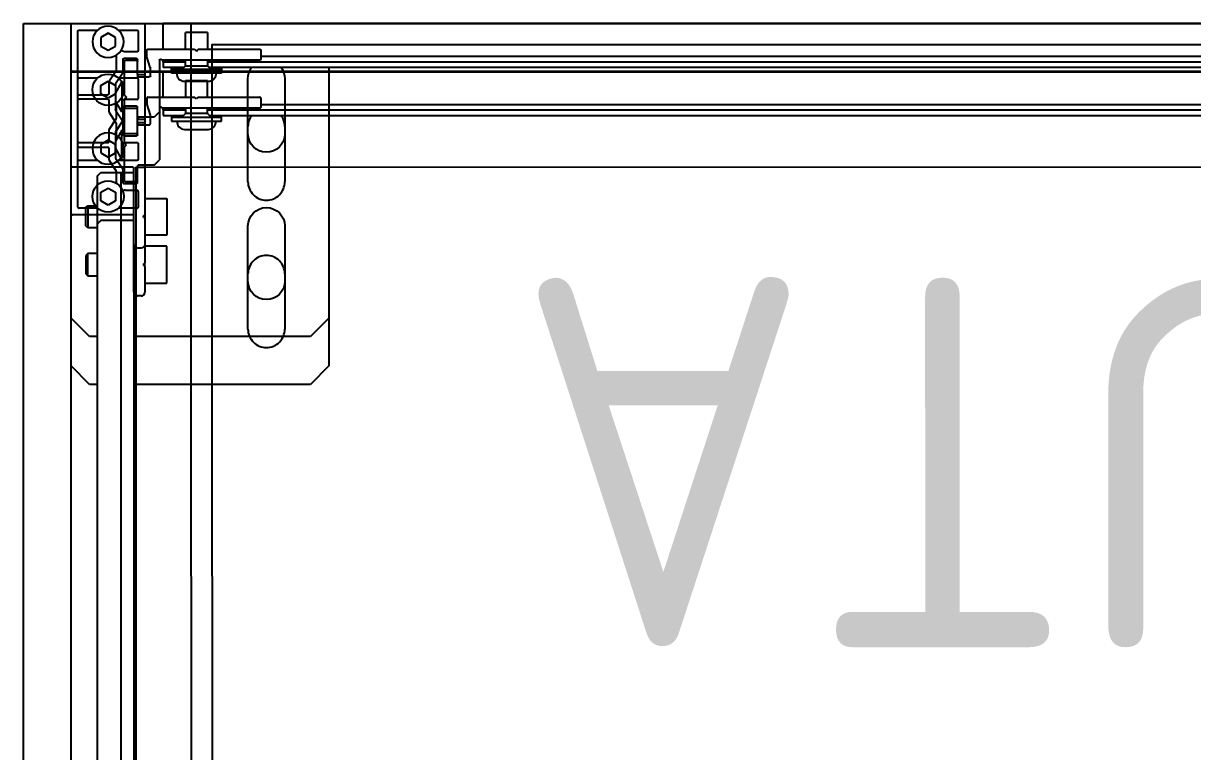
# Model space of a CAD drawing. Header units: centimetres. Extents: x 2648 to 12729, y 1890 to 6224.
# Drawn here: x 8952 to 8983.75, y 3842.63 to 3862.4 of the extents above; entities that cross this region are included whole.
import ezdxf

# ---------------------------------------------------------------- set-up
doc = ezdxf.new("R2010")
doc.units = ezdxf.units.CM
for name, color, linetype in [('B aménagement intérieur', 252, 'Continuous'), ('B Général', 252, 'Continuous'), ('C ANNOTATIONS-prestations', 252, 'Continuous'), ('F REMPLISSAGE-vert clair', 252, 'Continuous'), ('F REMPLISSAGE-vert foncé', 252, 'Continuous'), ('MTI900_Alu', 252, 'Continuous')]:
    doc.layers.add(name, color=color, linetype=linetype)
doc.layers.add('prlm-CHAUFF', color=4, linetype='Continuous', lineweight=25)
doc.styles.get("Standard").update_dxf_attribs({"font": 'isocp.shx', "height": 15})

# ---------------------------------------------------------------- blocks, each defined once
blk = doc.blocks.new('B 80.Gaine 150_70')
at = {"layer": 'B Général', "linetype": 'Continuous', "flags": 128}
for points in [[(-70, 36.305), (19.5, 36.305), (19.5, -2.715), (-70, -2.715)], [(-70, -2.7), (-70, 36.3), (19.5, 36.3), (19.5, -2.7)]]:
    blk.add_lwpolyline(points, close=True, dxfattribs=at)
at = {"layer": 'C ANNOTATIONS-prestations'}
for p, q in [((18.15, 1.335), (18.15, 32.035)), ((18.8, 1.435), (18.8, 31.935)), ((17.8, 3.285), (17.8, 30.055)), ((12.5, 5.285), (13, 5.785)), ((13, 5.785), (17.8, 5.785)), ((18.8, 5.785), (19, 5.785)), ((19, 5.785), (19.5, 5.285)), ((12.5, -1.515), (12.5, 5.285)), ((19.5, 5.285), (19.5, 1.155)), ((13.7, 2.785), (13.7, 4.285)), ((14.7, 4.285), (14.7, 2.785)), ((17.5, 2.585), (17.5, 3.285)), ((17.6, 3.385), (17.7, 3.385)), ((17.8, 3.285), (17.8, 1.215)), ((16.9, 3.035), (16.9, 2.035)), ((17.5, 3.035), (16.9, 3.035)), ((17.529, 2.556), (17.5, 2.585)), ((17.5, 2.585), (17.5, 2.485)), ((19.05, 2.835), (18.8, 2.835)), ((19.05, 2.835), (19.05, 2.235)), ((19.1, 2.785), (19.05, 2.835)), ((19.1, 2.285), (19.1, 2.785)), ((17.5, 2.485), (17.529, 2.514)), ((17.5, -0.085), (17.5, 2.485)), ((18.8, 2.235), (19.05, 2.235)), ((19.05, 2.235), (19.1, 2.285)), ((16.9, 2.035), (17.5, 2.035)), ((17.8, 1.335), (18.15, 1.335)), ((18.15, 1.335), (18.7, 1.335)), ((18.7, 1.335), (18.8, 1.435)), ((17.68, 0.545), (17.68, 0.975)), ((17.71, 1.005), (18.217, 1.005)), ((17.83, 1.185), (19.47, 1.185)), ((18.783, 1.005), (19.29, 1.005)), ((19.32, 0.975), (19.32, -0.625)), ((19.5, 1.155), (19.5, -2.685)), ((18.3, 0.8), (18.5, 0.916)), ((18.3, 0.57), (18.3, 0.8)), ((18.5, 0.916), (18.7, 0.8)), ((18.7, 0.8), (18.7, 0.57)), ((18.03, 0.515), (17.71, 0.515)), ((18.07, 0.335), (17.73, 0.335)), ((18.28, -0.001), (18.28, 0.321)), ((18.5, 0.454), (18.3, 0.57)), ((18.7, 0.57), (18.5, 0.454)), ((13.7, -1.215), (13.7, 0.285)), ((14.7, 0.285), (14.7, -1.215)), ((17.7, 0.305), (17.7, -0.085)), ((17.73, 0.285), (18.02, 0.285)), ((18.05, 0.255), (18.05, -0.665)), ((18.1, -0.065), (18.1, 0.305)), ((17.25, -0.165), (17.1, -0.315)), ((17.1, -1.715), (17.1, -0.315)), ((17.25, -0.165), (17.67, -0.165)), ((17.67, -0.115), (17.53, -0.115)), ((17.7, -0.135), (17.7, -0.085)), ((18.127, -0.315), (18.05, -0.315)), ((18.295, -0.357), (18.1, -0.065)), ((18.127, -0.315), (18.127, -1.115)), ((18.3, -0.615), (18.127, -0.315)), ((18.48, -0.311), (18.285, -0.018)), ((18.48, -0.625), (18.48, -0.311)), ((18.05, -0.392), (18.171, -0.392)), ((18.3, -1.056), (18.3, -0.374)), ((18.05, -0.665), (18, -0.715)), ((18, -0.715), (18.05, -0.765)), ((18.05, -0.765), (18.05, -1.685)), ((18.127, -1.115), (18.3, -0.815)), ((18.48, -1.11), (18.48, -0.805)), ((19.29, -0.655), (18.51, -0.655)), ((18.51, -0.775), (19.29, -0.775)), ((19.32, -0.805), (19.32, -2.505)), ((16.425, -1.135), (15.775, -1.135)), ((17.67, -1.265), (17.38, -1.265)), ((18.05, -1.038), (18.171, -1.038)), ((18.05, -1.115), (18.127, -1.115)), ((18.105, -1.357), (18.295, -1.073)), ((18.285, -1.412), (18.475, -1.127)), ((15.75, -1.515), (-66.25, -1.515)), ((16.78, -1.365), (15.42, -1.365)), ((15.42, -1.365), (15.42, -1.465)), ((16.78, -1.465), (15.42, -1.465)), ((15.42, -1.465), (15.42, -1.515)), ((15.7, -1.465), (15.8, -1.565)), ((15.8, -1.565), (16.4, -1.565)), ((15.8, -1.565), (15.8, -1.715)), ((16.4, -1.565), (16.5, -1.465)), ((16.4, -1.715), (16.4, -1.565)), ((17, -1.515), (16.45, -1.515)), ((16.78, -1.465), (16.78, -1.365)), ((16.78, -1.515), (16.78, -1.465)), ((17, -1.665), (17, -1.515)), ((17.35, -1.295), (17.35, -1.51)), ((17.448, -1.81), (17.352, -1.52)), ((17.5, -2.685), (17.5, -1.345)), ((17.53, -1.315), (17.67, -1.315)), ((17.7, -1.345), (17.7, -1.295)), ((17.7, -1.345), (17.7, -1.735)), ((18.1, -1.735), (18.1, -1.374)), ((18.28, -1.851), (18.28, -1.429)), ((15.8, -1.665), (-66.3, -1.665)), ((14.35, -1.815), (-64.85, -1.815)), ((14.35, -1.985), (14.35, -1.745)), ((14.38, -1.715), (17.04, -1.715)), ((17, -1.665), (16.4, -1.665)), ((17, -1.665), (17, -1.715)), ((17.45, -1.985), (17.45, -1.82)), ((18.02, -1.715), (17.73, -1.715)), ((17.73, -1.765), (18.07, -1.765)), ((16.05, -2.015), (14.38, -2.015)), ((15.8, -2.015), (15.8, -2.465)), ((16.05, -2.015), (16.1, -1.965)), ((16.1, -1.965), (16.15, -2.015)), ((17.42, -2.015), (16.15, -2.015)), ((16.4, -2.465), (16.4, -2.015)), ((17, -2.015), (17, -2.715)), ((17.68, -2.505), (17.68, -1.975)), ((17.71, -1.945), (18.056, -1.945)), ((18.3, -2.1), (18.5, -1.984)), ((18.3, -2.33), (18.3, -2.1)), ((18.5, -1.984), (18.7, -2.1)), ((18.7, -2.1), (18.7, -2.33)), ((16.4, -2.465), (15.8, -2.465)), ((18.217, -2.535), (17.71, -2.535)), ((18.5, -2.446), (18.3, -2.33)), ((18.7, -2.33), (18.5, -2.446)), ((19.29, -2.535), (18.783, -2.535)), ((17, -2.715), (-67.5, -2.715)), ((17.53, -2.715), (17, -2.715)), ((19.47, -2.715), (17.53, -2.715)), ((19.5, -2.715), (19.47, -2.715)), ((19.5, -2.685), (19.5, -2.715))]:
    blk.add_line(p, q, dxfattribs=at)
at = {"layer": 'C ANNOTATIONS-prestations', "flags": 128}
for points in [[(14.7, 4.285, 0.414214), (14.2, 4.785, 0.414214), (13.7, 4.285)], [(17.6, 3.385, 0.198912), (17.529, 3.356, 0.198912), (17.5, 3.285)], [(17.8, 3.285, 0.198912), (17.771, 3.356, 0.198912), (17.7, 3.385)], [(13.7, 2.785, 0.414214), (14.2, 2.285, 0.414214), (14.7, 2.785)], [(17.529, 2.514, 0.198912), (17.538, 2.535, 0.198912), (17.529, 2.556)], [(17.71, 1.005, 0.198912), (17.689, 0.996, 0.198912), (17.68, 0.975)], [(17.8, 1.215, 0.198912), (17.809, 1.194, 0.198912), (17.83, 1.185)], [(18.22, 1.005, 0.01196), (18.219, 1.005, 0.01196), (18.217, 1.005)], [(18.783, 1.005, 0.01196), (18.781, 1.005, 0.01196), (18.78, 1.005)], [(19.32, 0.975, 0.198912), (19.311, 0.996, 0.198912), (19.29, 1.005)], [(19.5, 1.155, 0.198912), (19.491, 1.176, 0.198912), (19.47, 1.185)], [(14.7, 0.285, 0.414214), (14.2, 0.785, 0.414214), (13.7, 0.285)], [(17.68, 0.545, 0.198912), (17.689, 0.524, 0.198912), (17.71, 0.515)], [(17.73, 0.335, 0.198912), (17.709, 0.326, 0.198912), (17.7, 0.305)], [(18.03, 0.515, 0.095961), (18.068, 0.522, 0.095961), (18.099, 0.543)], [(18.1, 0.305, 0.198912), (18.091, 0.326, 0.198912), (18.07, 0.335)], [(17.73, 0.285, 0.198912), (17.709, 0.276, 0.198912), (17.7, 0.255)], [(18.05, 0.255, 0.198912), (18.041, 0.276, 0.198912), (18.02, 0.285)], [(17.5, -0.085, 0.198912), (17.509, -0.106, 0.198912), (17.53, -0.115)], [(17.67, -0.115, 0.198912), (17.691, -0.106, 0.198912), (17.7, -0.085)], [(17.67, -0.165, 0.198912), (17.691, -0.156, 0.198912), (17.7, -0.135)], [(18.28, -0.001, 0.073633), (18.281, -0.01, 0.073633), (18.285, -0.018)], [(18.3, -0.374, 0.073633), (18.299, -0.365, 0.073633), (18.295, -0.357)], [(18.48, -0.625, 0.198912), (18.489, -0.646, 0.198912), (18.51, -0.655)], [(19.29, -0.655, 0.198912), (19.311, -0.646, 0.198912), (19.32, -0.625)], [(18.51, -0.775, 0.198912), (18.489, -0.784, 0.198912), (18.48, -0.805)], [(19.32, -0.805, 0.198912), (19.311, -0.784, 0.198912), (19.29, -0.775)], [(13.7, -1.215, 0.080612), (13.726, -1.373, 0.080612), (13.8, -1.515)], [(14.6, -1.515, 0.080612), (14.674, -1.373, 0.080612), (14.7, -1.215)], [(15.775, -1.135, 0.218554), (15.623, -1.205, 0.218554), (15.577, -1.365)], [(16.623, -1.365, 0.218554), (16.577, -1.205, 0.218554), (16.425, -1.135)], [(17.38, -1.265, 0.198912), (17.359, -1.274, 0.198912), (17.35, -1.295)], [(17.7, -1.295, 0.198912), (17.691, -1.274, 0.198912), (17.67, -1.265)], [(18.295, -1.073, 0.073633), (18.299, -1.065, 0.073633), (18.3, -1.056)], [(18.475, -1.127, 0.073633), (18.479, -1.119, 0.073633), (18.48, -1.11)], [(15.577, -1.36, 0.003145), (15.576, -1.362, 0.003145), (15.576, -1.365)], [(16.624, -1.365, 0.003145), (16.624, -1.362, 0.003145), (16.623, -1.36)], [(17.35, -1.51, 0.040241), (17.35, -1.515, 0.040241), (17.352, -1.52)], [(17.53, -1.315, 0.198912), (17.509, -1.324, 0.198912), (17.5, -1.345)], [(17.7, -1.345, 0.198912), (17.691, -1.324, 0.198912), (17.67, -1.315)], [(18.105, -1.357, 0.073633), (18.101, -1.365, 0.073633), (18.1, -1.374)], [(18.285, -1.412, 0.073633), (18.281, -1.42, 0.073633), (18.28, -1.429)], [(14.38, -1.715, 0.198912), (14.359, -1.724, 0.198912), (14.35, -1.745)], [(17.04, -1.715, 0.414214), (17.07, -1.745, 0.414214), (17.1, -1.715)], [(17.45, -1.82, 0.040241), (17.45, -1.815, 0.040241), (17.448, -1.81)], [(17.7, -1.685, 0.198912), (17.709, -1.706, 0.198912), (17.73, -1.715)], [(17.7, -1.735, 0.198912), (17.709, -1.756, 0.198912), (17.73, -1.765)], [(18.02, -1.715, 0.198912), (18.041, -1.706, 0.198912), (18.05, -1.685)], [(18.07, -1.765, 0.198912), (18.091, -1.756, 0.198912), (18.1, -1.735)], [(14.35, -1.985, 0.198912), (14.359, -2.006, 0.198912), (14.38, -2.015)], [(17.42, -2.015, 0.198912), (17.441, -2.006, 0.198912), (17.45, -1.985)], [(17.71, -1.945, 0.198912), (17.689, -1.954, 0.198912), (17.68, -1.975)], [(18.14, -1.99, 0.123554), (18.104, -1.957, 0.123554), (18.056, -1.945)], [(17.68, -2.505, 0.198912), (17.689, -2.526, 0.198912), (17.71, -2.535)], [(18.217, -2.535, 0.01196), (18.219, -2.535, 0.01196), (18.22, -2.535)], [(18.78, -2.535, 0.01196), (18.781, -2.535, 0.01196), (18.783, -2.535)], [(19.29, -2.535, 0.198912), (19.311, -2.526, 0.198912), (19.32, -2.505)], [(17.5, -2.685, 0.198912), (17.509, -2.706, 0.198912), (17.53, -2.715)], [(19.47, -2.715, 0.198912), (19.491, -2.706, 0.198912), (19.5, -2.685)]]:
    blk.add_lwpolyline(points, format="xyb", dxfattribs=at)
at = {"layer": 'C ANNOTATIONS-prestations'}
for centre in [(18.5, 0.685), (18.5, -2.215)]:
    blk.add_circle(centre, 0.425, dxfattribs=at)
blk = doc.blocks.new('B 70.MTI900_Alu_390')
at = {"layer": 'MTI900_Alu', "color": 1, "linetype": 'Continuous'}
for p, q in [((-4.225, 0), (4.225, 0)), ((4.278, 0), (4.225, 0)), ((4.225, -0.07), (4.225, 0)), ((4.472, 0), (4.278, 0)), ((4.475, 0), (4.472, 0)), ((4.475, -0.003), (4.475, 0)), ((4.105, -0.025), (4.165, -0.025)), ((4.105, -0.025), (4.105, -0.07)), ((4.165, -0.07), (4.165, -0.025)), ((4.275, -0.003), (4.275, -0.137)), ((4.293, -0.021), (4.293, -0.074)), ((4.3467, -0.018), (4.296, -0.018)), ((4.355, -0.0385), (4.375, -0.0269)), ((4.375, -0.0269), (4.395, -0.0385)), ((4.454, -0.018), (4.4033, -0.018)), ((4.457, -0.191), (4.457, -0.021)), ((4.475, -0.387), (4.475, -0.003)), ((4.355, -0.0615), (4.355, -0.0385)), ((4.375, -0.0731), (4.355, -0.0615)), ((4.395, -0.0615), (4.375, -0.0731)), ((4.395, -0.0385), (4.395, -0.0615)), ((-3.96, -0.09), (3.96, -0.09)), ((3.96, -0.073), (3.96, -0.097)), ((4.13, -0.07), (3.963, -0.07)), ((4.135, -0.075), (4.13, -0.07)), ((4.14, -0.07), (4.135, -0.075)), ((4.267, -0.07), (4.14, -0.07)), ((4.2602, -0.1195), (4.2698, -0.0905)), ((4.27, -0.0895), (4.27, -0.073)), ((4.296, -0.077), (4.3306, -0.077)), ((4.298, -0.095), (4.332, -0.095)), ((4.353, -0.0864), (4.353, -0.1286)), ((-4.105, -0.105), (4.105, -0.105)), ((-4.1, -0.12), (4.1, -0.12)), ((3.775, -0.12), (3.775, -0.8)), ((3.963, -0.1), (4.229, -0.1)), ((4.067, -0.12), (4.067, -0.125)), ((4.067, -0.125), (4.203, -0.125)), ((4.067, -0.125), (4.067, -0.135)), ((4.105, -0.115), (4.095, -0.125)), ((4.105, -0.1), (4.105, -0.115)), ((4.165, -0.115), (4.105, -0.115)), ((4.165, -0.115), (4.165, -0.1)), ((4.165, -0.105), (4.225, -0.105)), ((4.175, -0.125), (4.165, -0.115)), ((4.17, -0.12), (4.225, -0.12)), ((4.203, -0.125), (4.203, -0.12)), ((4.203, -0.135), (4.203, -0.125)), ((4.225, -0.105), (4.225, -0.1)), ((4.225, -0.105), (4.225, -0.12)), ((4.235, -0.1), (4.235, -0.24)), ((4.26, -0.142), (4.26, -0.1205)), ((4.295, -0.137), (4.295, -0.098)), ((4.327, -0.1), (4.298, -0.1)), ((4.33, -0.195), (4.33, -0.103)), ((4.335, -0.098), (4.335, -0.1341)), ((3.895, -0.15), (3.895, -0.3)), ((3.995, -0.3), (3.995, -0.15)), ((4.067, -0.135), (4.203, -0.135)), ((4.1025, -0.158), (4.1675, -0.158)), ((4.292, -0.145), (4.263, -0.145)), ((4.278, -0.14), (4.292, -0.14)), ((4.295, -0.137), (4.295, -0.142)), ((4.3355, -0.1358), (4.3545, -0.1642)), ((4.3535, -0.1303), (4.3725, -0.1588)), ((4.3377, -0.16), (4.33, -0.16)), ((4.33, -0.1677), (4.3421, -0.1677)), ((4.3377, -0.16), (4.3377, -0.24)), ((4.355, -0.19), (4.3377, -0.16)), ((4.355, -0.1659), (4.355, -0.2341)), ((4.373, -0.1605), (4.373, -0.191)), ((4.33, -0.195), (4.325, -0.2)), ((4.325, -0.2), (4.33, -0.205)), ((4.33, -0.297), (4.33, -0.205)), ((4.3377, -0.24), (4.355, -0.21)), ((4.373, -0.209), (4.373, -0.2404)), ((4.454, -0.194), (4.376, -0.194)), ((4.376, -0.206), (4.454, -0.206)), ((4.457, -0.369), (4.457, -0.209)), ((4.235, -0.24), (4.25, -0.255)), ((4.33, -0.2323), (4.3421, -0.2323)), ((4.33, -0.24), (4.3377, -0.24)), ((4.3545, -0.2358), (4.335, -0.265)), ((4.373, -0.2404), (4.3535, -0.2697)), ((4.25, -0.255), (4.292, -0.255)), ((4.275, -0.263), (4.275, -0.52)), ((4.292, -0.26), (4.278, -0.26)), ((4.295, -0.258), (4.295, -0.263)), ((4.295, -0.302), (4.295, -0.263)), ((4.335, -0.265), (4.335, -0.302)), ((4.353, -0.2714), (4.353, -0.3036)), ((4.298, -0.3), (4.327, -0.3)), ((4.332, -0.305), (4.298, -0.305)), ((4.355, -0.3285), (4.375, -0.3169)), ((4.375, -0.3169), (4.395, -0.3285)), ((4.293, -0.326), (4.293, -0.369)), ((4.328, -0.323), (4.296, -0.323)), ((4.355, -0.3515), (4.355, -0.3285)), ((4.395, -0.3285), (4.395, -0.3515)), ((4.296, -0.372), (4.3467, -0.372)), ((4.375, -0.3631), (4.355, -0.3515)), ((4.395, -0.3515), (4.375, -0.3631)), ((4.4033, -0.372), (4.454, -0.372)), ((4.305, -0.6), (4.305, -0.393)), ((4.34, -0.405), (4.305, -0.405)), ((4.308, -0.39), (4.472, -0.39)), ((4.34, -0.405), (4.34, -3.475)), ((4.395, -0.405), (4.34, -0.405)), ((4.405, -0.415), (4.395, -0.405)), ((4.475, -0.8), (4.475, -0.387)), ((4.405, -0.415), (4.405, -3.465)), ((4.215, -0.475), (4.215, -0.575)), ((4.275, -0.475), (4.215, -0.475)), ((4.43, -0.495), (4.405, -0.495)), ((4.43, -0.495), (4.43, -0.555)), ((4.435, -0.5), (4.43, -0.495)), ((4.435, -0.55), (4.435, -0.5)), ((4.275, -0.52), (4.2779, -0.5229)), ((4.275, -0.52), (4.275, -0.53)), ((4.2779, -0.5271), (4.275, -0.53)), ((4.275, -0.53), (4.275, -0.6)), ((3.895, -0.55), (3.895, -0.7)), ((3.995, -0.7), (3.995, -0.55)), ((4.405, -0.555), (4.43, -0.555)), ((4.43, -0.555), (4.435, -0.55)), ((4.215, -0.575), (4.275, -0.575)), ((4.305, -0.6), (4.305, -3.277)), ((4.285, -0.61), (4.295, -0.61)), ((3.775, -0.8), (3.825, -0.85)), ((4.425, -0.85), (4.475, -0.8)), ((3.825, -0.85), (4.305, -0.85)), ((4.405, -0.85), (4.425, -0.85))]:
    blk.add_line(p, q, dxfattribs=at)
for centre in [(4.375, -0.05), (4.375, -0.34)]:
    blk.add_circle(centre, 0.0425, dxfattribs=at)
for centre, radius, start, end in [((4.278, -0.003), 0.003, 90, 180), ((4.472, -0.003), 0.003, 0, 90), ((4.296, -0.021), 0.003, 90, 180), ((4.3467, -0.021), 0.003, 84.5182, 90), ((4.4033, -0.021), 0.003, 90, 95.4818), ((4.454, -0.021), 0.003, 0, 90), ((3.963, -0.073), 0.003, 90, 180), ((4.267, -0.073), 0.003, 0, 90), ((4.267, -0.0895), 0.003, 341.5651, 0), ((4.296, -0.074), 0.003, 180, 270), ((4.298, -0.098), 0.003, 90, 180), ((4.3306, -0.067), 0.01, 270, 326.3475), ((4.332, -0.098), 0.003, 0, 90), ((3.945, -0.15), 0.05, 143.1301, 180), ((3.963, -0.097), 0.003, 180, 270), ((3.945, -0.15), 0.05, 0, 36.8699), ((4.232, -0.1), 0.003, 0, 180), ((4.263, -0.1205), 0.003, 161.5651, 180), ((4.298, -0.103), 0.003, 90, 180), ((4.327, -0.103), 0.003, 0, 90), ((4.1025, -0.138), 0.02, 171.3731, 270), ((4.1025, -0.133), 0.02, 185.7392, 187.1808), ((4.1675, -0.138), 0.02, 270, 8.6269), ((4.1675, -0.133), 0.02, 352.8192, 354.2608), ((4.263, -0.142), 0.003, 180, 270), ((4.278, -0.137), 0.003, 180, 270), ((4.292, -0.137), 0.003, 270, 0), ((4.292, -0.142), 0.003, 270, 0), ((4.338, -0.1341), 0.003, 180, 213.6901), ((4.356, -0.1286), 0.003, 180, 213.6901), ((4.352, -0.1659), 0.003, 0, 33.6901), ((4.37, -0.1605), 0.003, 0, 33.6901), ((4.376, -0.191), 0.003, 180, 270), ((4.376, -0.209), 0.003, 90, 180), ((4.454, -0.191), 0.003, 270, 0), ((4.454, -0.209), 0.003, 0, 90), ((4.352, -0.2341), 0.003, 326.3099, 0), ((4.278, -0.263), 0.003, 90, 180), ((4.292, -0.258), 0.003, 0, 90), ((4.292, -0.263), 0.003, 0, 90), ((4.356, -0.2714), 0.003, 146.3099, 180), ((3.945, -0.3), 0.05, 180, 0), ((4.298, -0.297), 0.003, 180, 270), ((4.298, -0.302), 0.003, 180, 270), ((4.327, -0.297), 0.003, 270, 0), ((4.332, -0.302), 0.003, 270, 0), ((4.296, -0.326), 0.003, 90, 180), ((4.328, -0.333), 0.01, 46.149, 90), ((4.296, -0.369), 0.003, 180, 270), ((4.3467, -0.369), 0.003, 270, 275.4818), ((4.4033, -0.369), 0.003, 264.5182, 270), ((4.454, -0.369), 0.003, 270, 0), ((4.308, -0.393), 0.003, 90, 180), ((4.472, -0.387), 0.003, 270, 0), ((3.945, -0.55), 0.05, 0, 180), ((4.2758, -0.525), 0.003, 315, 45), ((4.285, -0.6), 0.01, 180, 270), ((4.295, -0.6), 0.01, 270, 0), ((3.945, -0.7), 0.05, 180, 0)]:
    blk.add_arc(centre, radius, start, end, dxfattribs=at)
blk = doc.blocks.new('xi.uta-yzen-d')
at = {"layer": 'prlm-CHAUFF', "ltscale": 50}
for points in [[(0, 30), (0, 0), (39, 0), (39, 30)], [(0.571, 29.429), (0.571, 0.571), (38.429, 0.571), (38.429, 29.429)], [(-40.5, 20.62), (-40.5, 3.9), (40.5, 3.9), (40.5, 20.62)]]:
    blk.add_lwpolyline(points, close=True, dxfattribs=at)
at = {"layer": 'prlm-CHAUFF', "ltscale": 50, "insert": (7.303, 16.894), "char_height": 10, "width": 139.79252, "attachment_point": 1}
blk.add_mtext('UTA', dxfattribs=at)

msp = doc.modelspace()

# ---------------------------------------------------------------- linework, layer by layer
at = {"layer": 'B aménagement intérieur', "linetype": 'Continuous'}
for p, q in [((8953.296, 3861.099), (9042.796, 3861.099)), ((8953.296, 3822.084), (8953.296, 3861.099))]:
    msp.add_line(p, q, dxfattribs=at)
at = {"layer": 'F REMPLISSAGE-vert clair'}
for p, q in [((8951.996, 3862.399), (9042.796, 3862.399)), ((8951.996, 3823.384), (8951.996, 3862.399))]:
    msp.add_line(p, q, dxfattribs=at)
at = {"layer": 'F REMPLISSAGE-vert foncé'}
for p, q in [((8951.996, 3862.399), (9042.796, 3862.399)), ((8951.996, 3823.384), (8951.996, 3862.399))]:
    msp.add_line(p, q, dxfattribs=at)
at = {"layer": 'F REMPLISSAGE-vert foncé', "linetype": 'Continuous'}
for p, q in [((8953.296, 3861.099), (9042.796, 3861.099)), ((8953.296, 3822.084), (8953.296, 3861.099))]:
    msp.add_line(p, q, dxfattribs=at)

# ---------------------------------------------------------------- block references
at = {"layer": 'B aménagement intérieur', "rotation": 180}
msp.add_blockref('B 80.Gaine 150_70', (8972.796, 3858.384), dxfattribs=at)
at = {"layer": 'prlm-CHAUFF', "xscale": -9.999999999999975, "yscale": 9.999999999999975, "zscale": 9.999999999999975, "rotation": 0.0001153397708542059}
msp.add_blockref('B 70.MTI900_Alu_390', (8998.046, 3862.399), dxfattribs=at)
at = {"layer": 'prlm-CHAUFF', "rotation": 180.0092038277529}
msp.add_blockref('xi.uta-yzen-d', (8995.546, 3862.392), dxfattribs=at)

doc.saveas('drawing.dxf')
